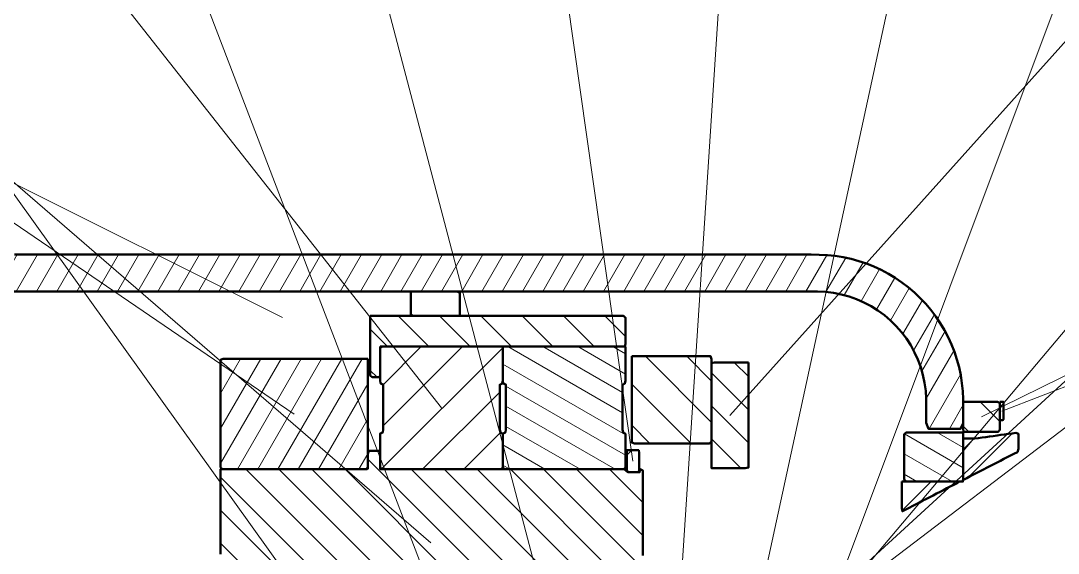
# Model space of a CAD drawing. Header units: millimetres. Extents: x 0 to 420, y 0 to 297.
# Drawn here: x 147.2 to 231.8, y 210.1 to 253.6 of the extents above; entities that cross this region are included whole.
import ezdxf

# ---------------------------------------------------------------- set-up
doc = ezdxf.new("R2010")
doc.units = ezdxf.units.MM
for name, color, linetype, lineweight in [('DIM', 3, 'CONTINUOUS', 18), ('HATCH', 8, 'CONTINUOUS', 13), ('VISIBLE', 7, 'CONTINUOUS', 50)]:
    doc.layers.add(name, color=color, linetype=linetype, lineweight=lineweight)

msp = doc.modelspace()

# ---------------------------------------------------------------- hatches: boundary and pattern name
at = {"layer": 'HATCH'}
h = msp.add_hatch(dxfattribs=at)
h.set_pattern_fill('ANSI31', scale=0.45, angle=15)
h.paths.add_polyline_path([(127.002, 205.903), (126.346, 205.903), (125.691, 205.903), (125.035, 205.903), (124.38, 205.903), (124.002, 206.181), (124.002, 206.836), (124.002, 207.492), (124.002, 208.148), (124.002, 208.803), (124.002, 209.459), (124.002, 210.114), (124.002, 210.77), (124.002, 211.425), (124.002, 212.081), (124.002, 212.736), (124.002, 213.392), (124.002, 214.048), (124.002, 214.703), (124.002, 215.359), (124.002, 216.014), (124.002, 216.67), (124.002, 217.325), (124.002, 217.981), (124.002, 218.637), (124.002, 219.292), (124.002, 219.948), (124.002, 220.603), (124.002, 221.259), (124.002, 221.914), (124.002, 222.57), (124.024, 223.225), (124.081, 223.878), (124.174, 224.527), (124.303, 225.17), (124.466, 225.804), (124.663, 226.429), (124.895, 227.043), (125.159, 227.642), (125.456, 228.227), (125.785, 228.794), (126.144, 229.342), (126.532, 229.87), (126.949, 230.377), (127.392, 230.859), (127.861, 231.317), (128.355, 231.748), (128.871, 232.152), (129.409, 232.527), (129.966, 232.872), (130.542, 233.186), (131.133, 233.468), (131.739, 233.718), (132.358, 233.934), (132.988, 234.115), (133.627, 234.263), (134.273, 234.375), (134.924, 234.451), (135.578, 234.493), (136.233, 234.5), (136.889, 234.5), (137.544, 234.5), (138.2, 234.5), (138.855, 234.5), (139.511, 234.5), (140.167, 234.5), (140.822, 234.5), (141.478, 234.5), (142.133, 234.5), (142.789, 234.5), (143.444, 234.5), (144.1, 234.5), (144.755, 234.5), (145.411, 234.5), (146.067, 234.5), (146.722, 234.5), (147.378, 234.5), (148.033, 234.5), (148.689, 234.5), (149.344, 234.5), (150, 234.5), (150.656, 234.5), (151.311, 234.5), (151.967, 234.5), (152.622, 234.5), (153.278, 234.5), (153.933, 234.5), (154.589, 234.5), (155.244, 234.5), (155.9, 234.5), (156.556, 234.5), (157.211, 234.5), (157.867, 234.5), (158.522, 234.5), (159.178, 234.5), (159.833, 234.5), (160.489, 234.5), (161.144, 234.5), (161.8, 234.5), (162.456, 234.5), (163.111, 234.5), (163.767, 234.5), (164.422, 234.5), (165.078, 234.5), (165.733, 234.5), (166.389, 234.5), (167.044, 234.5), (167.7, 234.5), (168.356, 234.5), (169.011, 234.5), (169.667, 234.5), (170.322, 234.5), (170.978, 234.5), (171.633, 234.5), (172.289, 234.5), (172.944, 234.5), (173.6, 234.5), (174.256, 234.5), (174.911, 234.5), (175.567, 234.5), (176.222, 234.5), (176.878, 234.5), (177.533, 234.5), (178.189, 234.5), (178.844, 234.5), (179.5, 234.5), (180.156, 234.5), (180.811, 234.5), (181.467, 234.5), (182.122, 234.5), (182.778, 234.5), (183.433, 234.5), (184.089, 234.5), (184.744, 234.5), (185.4, 234.5), (186.056, 234.5), (186.711, 234.5), (187.367, 234.5), (188.022, 234.5), (188.678, 234.5), (189.333, 234.5), (189.989, 234.5), (190.644, 234.5), (191.3, 234.5), (191.956, 234.5), (192.611, 234.5), (193.267, 234.5), (193.922, 234.5), (194.578, 234.5), (195.233, 234.5), (195.889, 234.5), (196.544, 234.5), (197.2, 234.5), (197.856, 234.5), (198.511, 234.5), (199.167, 234.5), (199.822, 234.5), (200.478, 234.5), (201.133, 234.5), (201.789, 234.5), (202.444, 234.5), (203.1, 234.5), (203.756, 234.5), (204.411, 234.5), (205.067, 234.5), (205.722, 234.5), (206.378, 234.5), (207.033, 234.5), (207.689, 234.5), (208.345, 234.5), (209, 234.5), (209.656, 234.5), (210.311, 234.5), (210.967, 234.5), (211.622, 234.5), (212.278, 234.497), (212.932, 234.464), (213.584, 234.395), (214.231, 234.291), (214.872, 234.152), (215.504, 233.978), (216.125, 233.769), (216.735, 233.527), (217.33, 233.252), (217.909, 232.945), (218.47, 232.607), (219.013, 232.239), (219.534, 231.842), (220.033, 231.417), (220.508, 230.965), (220.957, 230.488), (221.38, 229.987), (221.775, 229.464), (222.14, 228.92), (222.476, 228.356), (222.78, 227.776), (223.052, 227.179), (223.291, 226.569), (223.496, 225.946), (223.667, 225.314), (223.804, 224.673), (223.905, 224.025), (223.97, 223.373), (224, 222.718), (224.002, 222.062), (224.002, 221.407), (224.002, 220.751), (223.798, 220.3), (223.142, 220.3), (222.486, 220.3), (221.831, 220.3), (221.175, 220.3), (221.002, 220.782), (221.002, 221.438), (221.002, 222.093), (220.998, 222.749), (220.956, 223.403), (220.867, 224.052), (220.731, 224.693), (220.548, 225.323), (220.32, 225.937), (220.048, 226.533), (219.733, 227.108), (219.377, 227.658), (218.982, 228.181), (218.55, 228.674), (218.083, 229.135), (217.584, 229.56), (217.056, 229.947), (216.5, 230.295), (215.921, 230.602), (215.321, 230.866), (214.703, 231.085), (214.072, 231.259), (213.429, 231.386), (212.778, 231.466), (212.124, 231.499), (211.468, 231.5), (210.812, 231.5), (210.157, 231.5), (209.501, 231.5), (208.846, 231.5), (208.19, 231.5), (207.535, 231.5), (206.879, 231.5), (206.224, 231.5), (205.568, 231.5), (204.912, 231.5), (204.257, 231.5), (203.601, 231.5), (202.946, 231.5), (202.29, 231.5), (201.635, 231.5), (200.979, 231.5), (200.324, 231.5), (199.668, 231.5), (199.012, 231.5), (198.357, 231.5), (197.701, 231.5), (197.046, 231.5), (196.39, 231.5), (195.735, 231.5), (195.079, 231.5), (194.424, 231.5), (193.768, 231.5), (193.112, 231.5), (192.457, 231.5), (191.801, 231.5), (191.146, 231.5), (190.49, 231.5), (189.835, 231.5), (189.179, 231.5), (188.524, 231.5), (187.868, 231.5), (187.212, 231.5), (186.557, 231.5), (185.901, 231.5), (185.246, 231.5), (184.59, 231.5), (183.935, 231.5), (183.279, 231.5), (182.623, 231.5), (181.968, 231.5), (181.312, 231.5), (180.657, 231.5), (180.001, 231.5), (179.346, 231.5), (178.69, 231.5), (178.035, 231.5), (177.379, 231.5), (176.723, 231.5), (176.068, 231.5), (175.412, 231.5), (174.757, 231.5), (174.101, 231.5), (173.446, 231.5), (172.79, 231.5), (172.135, 231.5), (171.479, 231.5), (170.823, 231.5), (170.168, 231.5), (169.512, 231.5), (168.857, 231.5), (168.201, 231.5), (167.546, 231.5), (166.89, 231.5), (166.235, 231.5), (165.579, 231.5), (164.923, 231.5), (164.268, 231.5), (163.612, 231.5), (162.957, 231.5), (162.301, 231.5), (161.646, 231.5), (160.99, 231.5), (160.335, 231.5), (159.679, 231.5), (159.023, 231.5), (158.368, 231.5), (157.712, 231.5), (157.057, 231.5), (156.401, 231.5), (155.746, 231.5), (155.09, 231.5), (154.435, 231.5), (153.779, 231.5), (153.123, 231.5), (152.468, 231.5), (151.812, 231.5), (151.157, 231.5), (150.501, 231.5), (149.846, 231.5), (149.19, 231.5), (148.535, 231.5), (147.879, 231.5), (147.223, 231.5), (146.568, 231.5), (145.912, 231.5), (145.257, 231.5), (144.601, 231.5), (143.946, 231.5), (143.29, 231.5), (142.635, 231.5), (141.979, 231.5), (141.323, 231.5), (140.668, 231.5), (140.012, 231.5), (139.357, 231.5), (138.701, 231.5), (138.046, 231.5), (137.39, 231.5), (136.735, 231.5), (136.079, 231.5), (135.424, 231.481), (134.772, 231.416), (134.126, 231.302), (133.491, 231.143), (132.868, 230.937), (132.263, 230.686), (131.677, 230.393), (131.114, 230.057), (130.577, 229.681), (130.069, 229.267), (129.592, 228.818), (129.149, 228.334), (128.743, 227.82), (128.375, 227.278), (128.047, 226.71), (127.762, 226.12), (127.52, 225.511), (127.324, 224.885), (127.173, 224.248), (127.069, 223.6), (127.013, 222.947), (127.002, 222.292), (127.002, 221.637), (127.002, 220.981), (127.002, 220.325), (127.002, 219.67), (127.002, 219.014), (127.002, 218.359), (127.002, 217.703), (127.002, 217.048), (127.002, 216.392), (127.002, 215.736), (127.002, 215.081), (127.002, 214.425), (127.002, 213.77), (127.002, 213.114), (127.002, 212.459), (127.002, 211.803), (127.002, 211.148), (127.002, 210.492), (127.002, 209.836), (127.002, 209.181), (127.002, 208.525), (127.002, 207.87), (127.002, 207.214), (127.002, 206.559), (127.002, 205.903)])
h = msp.add_hatch(dxfattribs=at)
h.set_pattern_fill('ANSI31', scale=0.75, angle=90)
h.paths.add_polyline_path([(175.702, 229.5), (176.005, 229.5), (176.309, 229.5), (176.612, 229.5), (176.916, 229.5), (177.219, 229.5), (177.523, 229.5), (177.827, 229.5), (178.13, 229.5), (178.434, 229.5), (178.737, 229.5), (179.041, 229.5), (179.344, 229.5), (179.648, 229.5), (179.951, 229.5), (180.255, 229.5), (180.558, 229.5), (180.862, 229.5), (181.165, 229.5), (181.469, 229.5), (181.772, 229.5), (182.076, 229.5), (182.379, 229.5), (182.683, 229.5), (182.987, 229.5), (183.29, 229.5), (183.594, 229.5), (183.897, 229.5), (184.201, 229.5), (184.504, 229.5), (184.808, 229.5), (185.111, 229.5), (185.415, 229.5), (185.718, 229.5), (186.022, 229.5), (186.325, 229.5), (186.629, 229.5), (186.932, 229.5), (187.236, 229.5), (187.539, 229.5), (187.843, 229.5), (188.147, 229.5), (188.45, 229.5), (188.754, 229.5), (189.057, 229.5), (189.361, 229.5), (189.664, 229.5), (189.968, 229.5), (190.271, 229.5), (190.575, 229.5), (190.878, 229.5), (191.182, 229.5), (191.485, 229.5), (191.789, 229.5), (192.092, 229.5), (192.396, 229.5), (192.699, 229.5), (193.003, 229.5), (193.307, 229.5), (193.61, 229.5), (193.914, 229.5), (194.217, 229.5), (194.521, 229.5), (194.824, 229.5), (195.128, 229.5), (195.431, 229.5), (195.735, 229.5), (196.038, 229.5), (196.342, 229.5), (196.502, 229.356), (196.502, 229.053), (196.502, 228.749), (196.502, 228.446), (196.502, 228.142), (196.502, 227.839), (196.502, 227.535), (196.502, 227.232), (196.43, 227), (196.127, 227), (195.823, 227), (195.519, 227), (195.216, 227), (194.912, 227), (194.609, 227), (194.305, 227), (194.002, 227), (193.698, 227), (193.395, 227), (193.091, 227), (192.788, 227), (192.484, 227), (192.181, 227), (191.877, 227), (191.574, 227), (191.27, 227), (190.967, 227), (190.663, 227), (190.359, 227), (190.056, 227), (189.752, 227), (189.449, 227), (189.145, 227), (188.842, 227), (188.538, 227), (188.235, 227), (187.931, 227), (187.628, 227), (187.324, 227), (187.021, 227), (186.717, 227), (186.414, 227), (186.11, 227), (185.807, 227), (185.503, 227), (185.199, 227), (184.896, 227), (184.592, 227), (184.289, 227), (183.985, 227), (183.682, 227), (183.378, 227), (183.075, 227), (182.771, 227), (182.468, 227), (182.164, 227), (181.861, 227), (181.557, 227), (181.254, 227), (180.95, 227), (180.647, 227), (180.343, 227), (180.039, 227), (179.736, 227), (179.432, 227), (179.129, 227), (178.825, 227), (178.522, 227), (178.218, 227), (177.915, 227), (177.611, 227), (177.308, 227), (177.004, 227), (176.701, 227), (176.502, 226.895), (176.502, 226.592), (176.502, 226.288), (176.502, 225.985), (176.502, 225.681), (176.502, 225.378), (176.502, 225.074), (176.502, 224.771), (176.469, 224.5), (176.165, 224.5), (175.862, 224.5), (175.702, 224.644), (175.702, 224.947), (175.702, 225.251), (175.702, 225.554), (175.702, 225.858), (175.702, 226.161), (175.702, 226.465), (175.702, 226.768), (175.702, 227.072), (175.702, 227.375), (175.702, 227.679), (175.702, 227.982), (175.702, 228.286), (175.702, 228.589), (175.702, 228.893), (175.702, 229.196), (175.702, 229.5)])
h = msp.add_hatch(dxfattribs=at)
h.set_pattern_fill('ANSI31', scale=0.75)
h.paths.add_polyline_path([(176.502, 227), (176.806, 227), (177.109, 227), (177.413, 227), (177.717, 227), (178.02, 227), (178.324, 227), (178.628, 227), (178.931, 227), (179.235, 227), (179.539, 227), (179.843, 227), (180.146, 227), (180.45, 227), (180.754, 227), (181.057, 227), (181.361, 227), (181.665, 227), (181.968, 227), (182.272, 227), (182.576, 227), (182.88, 227), (183.183, 227), (183.487, 227), (183.791, 227), (184.094, 227), (184.398, 227), (184.702, 227), (185.006, 227), (185.309, 227), (185.613, 227), (185.917, 227), (186.22, 227), (186.502, 226.978), (186.502, 226.674), (186.502, 226.37), (186.502, 226.067), (186.502, 225.763), (186.502, 225.459), (186.502, 225.156), (186.502, 224.852), (186.502, 224.548), (186.502, 224.244), (186.443, 224), (186.252, 223.887), (186.252, 223.583), (186.252, 223.28), (186.252, 222.976), (186.252, 222.672), (186.252, 222.369), (186.252, 222.065), (186.252, 221.761), (186.252, 221.457), (186.252, 221.154), (186.252, 220.85), (186.252, 220.546), (186.252, 220.243), (186.313, 220), (186.502, 219.885), (186.502, 219.581), (186.502, 219.278), (186.502, 218.974), (186.502, 218.67), (186.502, 218.367), (186.502, 218.063), (186.502, 217.759), (186.502, 217.456), (186.502, 217.152), (186.35, 217), (186.046, 217), (185.743, 217), (185.439, 217), (185.135, 217), (184.831, 217), (184.528, 217), (184.224, 217), (183.92, 217), (183.617, 217), (183.313, 217), (183.009, 217), (182.706, 217), (182.402, 217), (182.098, 217), (181.794, 217), (181.491, 217), (181.187, 217), (180.883, 217), (180.58, 217), (180.276, 217), (179.972, 217), (179.668, 217), (179.365, 217), (179.061, 217), (178.757, 217), (178.454, 217), (178.15, 217), (177.846, 217), (177.543, 217), (177.239, 217), (176.935, 217), (176.631, 217), (176.502, 217.174), (176.502, 217.478), (176.502, 217.781), (176.502, 218.085), (176.502, 218.389), (176.502, 218.693), (176.502, 218.996), (176.502, 219.3), (176.502, 219.604), (176.502, 219.907), (176.713, 220), (176.752, 220.265), (176.752, 220.569), (176.752, 220.872), (176.752, 221.176), (176.752, 221.48), (176.752, 221.783), (176.752, 222.087), (176.752, 222.391), (176.752, 222.694), (176.752, 222.998), (176.752, 223.302), (176.752, 223.606), (176.752, 223.909), (176.539, 224), (176.502, 224.267), (176.502, 224.57), (176.502, 224.874), (176.502, 225.178), (176.502, 225.481), (176.502, 225.785), (176.502, 226.089), (176.502, 226.393), (176.502, 226.696), (176.502, 227)])
h = msp.add_hatch(dxfattribs=at)
h.set_pattern_fill('ANSI31', scale=0.45, angle=105)
h.paths.add_polyline_path([(186.502, 227), (186.806, 227), (187.109, 227), (187.413, 227), (187.717, 227), (188.02, 227), (188.324, 227), (188.628, 227), (188.931, 227), (189.235, 227), (189.539, 227), (189.843, 227), (190.146, 227), (190.45, 227), (190.754, 227), (191.057, 227), (191.361, 227), (191.665, 227), (191.968, 227), (192.272, 227), (192.576, 227), (192.88, 227), (193.183, 227), (193.487, 227), (193.791, 227), (194.094, 227), (194.398, 227), (194.702, 227), (195.006, 227), (195.309, 227), (195.613, 227), (195.917, 227), (196.22, 227), (196.502, 226.978), (196.502, 226.674), (196.502, 226.37), (196.502, 226.067), (196.502, 225.763), (196.502, 225.459), (196.502, 225.156), (196.502, 224.852), (196.502, 224.548), (196.502, 224.244), (196.443, 224), (196.252, 223.887), (196.252, 223.583), (196.252, 223.28), (196.252, 222.976), (196.252, 222.672), (196.252, 222.369), (196.252, 222.065), (196.252, 221.761), (196.252, 221.457), (196.252, 221.154), (196.252, 220.85), (196.252, 220.546), (196.252, 220.243), (196.313, 220), (196.502, 219.885), (196.502, 219.581), (196.502, 219.278), (196.502, 218.974), (196.502, 218.67), (196.502, 218.367), (196.502, 218.063), (196.502, 217.759), (196.502, 217.456), (196.502, 217.152), (196.35, 217), (196.046, 217), (195.743, 217), (195.439, 217), (195.135, 217), (194.831, 217), (194.528, 217), (194.224, 217), (193.92, 217), (193.617, 217), (193.313, 217), (193.009, 217), (192.706, 217), (192.402, 217), (192.098, 217), (191.794, 217), (191.491, 217), (191.187, 217), (190.883, 217), (190.58, 217), (190.276, 217), (189.972, 217), (189.668, 217), (189.365, 217), (189.061, 217), (188.757, 217), (188.454, 217), (188.15, 217), (187.846, 217), (187.543, 217), (187.239, 217), (186.935, 217), (186.631, 217), (186.502, 217.174), (186.502, 217.478), (186.502, 217.781), (186.502, 218.085), (186.502, 218.389), (186.502, 218.693), (186.502, 218.996), (186.502, 219.3), (186.502, 219.604), (186.502, 219.907), (186.713, 220), (186.752, 220.265), (186.752, 220.569), (186.752, 220.872), (186.752, 221.176), (186.752, 221.48), (186.752, 221.783), (186.752, 222.087), (186.752, 222.391), (186.752, 222.694), (186.752, 222.998), (186.752, 223.302), (186.752, 223.606), (186.752, 223.909), (186.539, 224), (186.502, 224.267), (186.502, 224.57), (186.502, 224.874), (186.502, 225.178), (186.502, 225.481), (186.502, 225.785), (186.502, 226.089), (186.502, 226.393), (186.502, 226.696), (186.502, 227)])
h = msp.add_hatch(dxfattribs=at)
h.set_pattern_fill('ANSI31', scale=0.45, angle=15)
h.paths.add_polyline_path([(175.502, 226), (175.502, 225.698), (175.502, 225.396), (175.502, 225.094), (175.502, 224.791), (175.502, 224.489), (175.502, 224.187), (175.502, 223.885), (175.502, 223.583), (175.502, 223.281), (175.502, 222.978), (175.502, 222.676), (175.502, 222.374), (175.502, 222.072), (175.502, 221.77), (175.502, 221.468), (175.502, 221.165), (175.502, 220.863), (175.502, 220.561), (175.502, 220.259), (175.502, 219.957), (175.502, 219.655), (175.502, 219.353), (175.502, 219.05), (175.502, 218.748), (175.502, 218.446), (175.502, 218.144), (175.502, 217.842), (175.502, 217.54), (175.502, 217.237), (175.437, 217), (175.135, 217), (174.833, 217), (174.531, 217), (174.228, 217), (173.926, 217), (173.624, 217), (173.322, 217), (173.02, 217), (172.718, 217), (172.415, 217), (172.113, 217), (171.811, 217), (171.509, 217), (171.207, 217), (170.905, 217), (170.603, 217), (170.3, 217), (169.998, 217), (169.696, 217), (169.394, 217), (169.092, 217), (168.79, 217), (168.487, 217), (168.185, 217), (167.883, 217), (167.581, 217), (167.279, 217), (166.977, 217), (166.674, 217), (166.372, 217), (166.07, 217), (165.768, 217), (165.466, 217), (165.164, 217), (164.862, 217), (164.559, 217), (164.257, 217), (163.955, 217), (163.653, 217), (163.502, 217.151), (163.502, 217.453), (163.502, 217.755), (163.502, 218.058), (163.502, 218.36), (163.502, 218.662), (163.502, 218.964), (163.502, 219.266), (163.502, 219.568), (163.502, 219.871), (163.502, 220.173), (163.502, 220.475), (163.502, 220.777), (163.502, 221.079), (163.502, 221.381), (163.502, 221.683), (163.502, 221.986), (163.502, 222.288), (163.502, 222.59), (163.502, 222.892), (163.502, 223.194), (163.502, 223.496), (163.502, 223.799), (163.502, 224.101), (163.502, 224.403), (163.502, 224.705), (163.502, 225.007), (163.502, 225.309), (163.502, 225.612), (163.502, 225.914), (163.718, 226), (164.02, 226), (164.322, 226), (164.624, 226), (164.926, 226), (165.228, 226), (165.531, 226), (165.833, 226), (166.135, 226), (166.437, 226), (166.739, 226), (167.041, 226), (167.344, 226), (167.646, 226), (167.948, 226), (168.25, 226), (168.552, 226), (168.854, 226), (169.157, 226), (169.459, 226), (169.761, 226), (170.063, 226), (170.365, 226), (170.667, 226), (170.969, 226), (171.272, 226), (171.574, 226), (171.876, 226), (172.178, 226), (172.48, 226), (172.782, 226), (173.085, 226), (173.387, 226), (173.689, 226), (173.991, 226), (174.293, 226), (174.595, 226), (174.898, 226), (175.2, 226), (175.502, 226)])
h = msp.add_hatch(dxfattribs=at)
h.set_pattern_fill('ANSI31', scale=0.75, angle=90)
h.paths.add_polyline_path([(197.002, 226.211), (197.307, 226.211), (197.613, 226.211), (197.919, 226.211), (198.224, 226.211), (198.53, 226.211), (198.835, 226.211), (199.141, 226.211), (199.446, 226.211), (199.752, 226.211), (200.058, 226.211), (200.363, 226.211), (200.669, 226.211), (200.974, 226.211), (201.28, 226.211), (201.586, 226.211), (201.891, 226.211), (202.197, 226.211), (202.502, 226.211), (202.808, 226.211), (203.113, 226.211), (203.419, 226.211), (203.502, 225.988), (203.502, 225.682), (203.502, 225.377), (203.502, 225.071), (203.502, 224.766), (203.502, 224.46), (203.502, 224.155), (203.502, 223.849), (203.502, 223.543), (203.502, 223.238), (203.502, 222.932), (203.502, 222.627), (203.502, 222.321), (203.502, 222.015), (203.502, 221.71), (203.502, 221.404), (203.502, 221.099), (203.502, 220.793), (203.502, 220.488), (203.502, 220.182), (203.502, 219.876), (203.502, 219.571), (203.502, 219.265), (203.349, 219.112), (203.043, 219.112), (202.738, 219.112), (202.432, 219.112), (202.127, 219.112), (201.821, 219.112), (201.516, 219.112), (201.21, 219.112), (200.904, 219.112), (200.599, 219.112), (200.293, 219.112), (199.988, 219.112), (199.682, 219.112), (199.376, 219.112), (199.071, 219.112), (198.765, 219.112), (198.46, 219.112), (198.154, 219.112), (197.849, 219.112), (197.543, 219.112), (197.237, 219.112), (197.002, 219.182), (197.002, 219.488), (197.002, 219.794), (197.002, 220.099), (197.002, 220.405), (197.002, 220.71), (197.002, 221.016), (197.002, 221.321), (197.002, 221.627), (197.002, 221.933), (197.002, 222.238), (197.002, 222.544), (197.002, 222.849), (197.002, 223.155), (197.002, 223.461), (197.002, 223.766), (197.002, 224.072), (197.002, 224.377), (197.002, 224.683), (197.002, 224.988), (197.002, 225.294), (197.002, 225.6), (197.002, 225.905), (197.002, 226.211)])
h = msp.add_hatch(dxfattribs=at)
h.set_pattern_fill('ANSI31', scale=0.6, angle=90)
h.paths.add_polyline_path([(206.502, 225.704), (206.502, 225.398), (206.502, 225.092), (206.502, 224.786), (206.502, 224.481), (206.502, 224.175), (206.502, 223.869), (206.502, 223.563), (206.502, 223.258), (206.502, 222.952), (206.502, 222.646), (206.502, 222.34), (206.502, 222.034), (206.502, 221.729), (206.502, 221.423), (206.502, 221.117), (206.502, 220.811), (206.502, 220.506), (206.502, 220.2), (206.502, 219.894), (206.502, 219.588), (206.502, 219.282), (206.502, 218.977), (206.502, 218.671), (206.502, 218.365), (206.502, 218.059), (206.502, 217.754), (206.502, 217.448), (206.502, 217.142), (206.254, 217.084), (205.948, 217.084), (205.642, 217.084), (205.336, 217.084), (205.031, 217.084), (204.725, 217.084), (204.419, 217.084), (204.113, 217.084), (203.808, 217.084), (203.502, 217.084), (203.502, 217.39), (203.502, 217.696), (203.502, 218.002), (203.502, 218.307), (203.502, 218.613), (203.502, 218.919), (203.502, 219.225), (203.502, 219.531), (203.502, 219.836), (203.502, 220.142), (203.502, 220.448), (203.502, 220.754), (203.502, 221.059), (203.502, 221.365), (203.502, 221.671), (203.502, 221.977), (203.502, 222.282), (203.502, 222.588), (203.502, 222.894), (203.502, 223.2), (203.502, 223.506), (203.502, 223.811), (203.502, 224.117), (203.502, 224.423), (203.502, 224.729), (203.502, 225.034), (203.502, 225.34), (203.502, 225.646), (203.75, 225.704), (204.056, 225.704), (204.361, 225.704), (204.667, 225.704), (204.973, 225.704), (205.279, 225.704), (205.585, 225.704), (205.89, 225.704), (206.196, 225.704), (206.502, 225.704)])
h = msp.add_hatch(dxfattribs=at)
h.set_pattern_fill('ANSI31', scale=0.75, angle=90)
h.paths.add_polyline_path([(224.002, 222.5), (224.313, 222.5), (224.625, 222.5), (224.936, 222.5), (225.248, 222.5), (225.559, 222.5), (225.87, 222.5), (226.182, 222.5), (226.493, 222.5), (226.805, 222.5), (227.002, 222.386), (227.002, 222.074), (227.002, 221.763), (227.002, 221.451), (227.002, 221.14), (227.002, 220.829), (227.002, 220.517), (227.002, 220.206), (226.846, 220.05), (226.535, 220.05), (226.223, 220.05), (225.912, 220.05), (225.6, 220.05), (225.289, 220.05), (224.978, 220.05), (224.666, 220.05), (224.355, 220.05), (224.043, 220.05), (224.002, 220.32), (224.002, 220.631), (224.002, 220.943), (224.002, 221.254), (224.002, 221.566), (224.002, 221.877), (224.002, 222.189), (224.002, 222.5)])
h = msp.add_hatch(dxfattribs=at)
h.set_pattern_fill('ANSI31', scale=0.45, angle=105)
h.paths.add_polyline_path([(224.002, 220), (224.002, 219.691), (224.002, 219.382), (224.002, 219.074), (224.002, 218.765), (224.002, 218.456), (224.002, 218.147), (224.002, 217.839), (224.002, 217.53), (224.002, 217.221), (224.002, 216.912), (224.002, 216.604), (224.002, 216.295), (223.988, 216), (223.679, 216), (223.37, 216), (223.061, 216), (222.753, 216), (222.444, 216), (222.135, 216), (221.826, 216), (221.518, 216), (221.209, 216), (220.9, 216), (220.591, 216), (220.283, 216), (219.974, 216), (219.665, 216), (219.356, 216), (219.202, 216.154), (219.202, 216.463), (219.202, 216.772), (219.202, 217.081), (219.202, 217.389), (219.202, 217.698), (219.202, 218.007), (219.202, 218.316), (219.202, 218.625), (219.202, 218.933), (219.202, 219.242), (219.202, 219.551), (219.202, 219.86), (219.37, 220), (219.679, 220), (219.988, 220), (220.297, 220), (220.605, 220), (220.914, 220), (221.223, 220), (221.532, 220), (221.84, 220), (222.149, 220), (222.458, 220), (222.767, 220), (223.076, 220), (223.384, 220), (223.693, 220), (224.002, 220)])
h = msp.add_hatch(dxfattribs=at)
h.set_pattern_fill('ANSI31', scale=0.6)
h.paths.add_polyline_path([(224.002, 219.5), (224.311, 219.5), (224.62, 219.5), (224.929, 219.5), (225.235, 219.533), (225.541, 219.577), (225.847, 219.621), (226.153, 219.664), (226.459, 219.708), (226.765, 219.752), (227.07, 219.796), (227.376, 219.839), (227.682, 219.883), (227.988, 219.927), (228.294, 219.97), (228.502, 219.901), (228.502, 219.592), (228.502, 219.283), (228.502, 218.974), (228.502, 218.665), (228.42, 218.406), (228.145, 218.265), (227.871, 218.123), (227.596, 217.982), (227.322, 217.84), (227.047, 217.699), (226.772, 217.557), (226.498, 217.415), (226.223, 217.274), (225.948, 217.132), (225.674, 216.991), (225.399, 216.849), (225.125, 216.708), (224.85, 216.566), (224.575, 216.425), (224.301, 216.283), (224.026, 216.141), (224.002, 216.41), (224.002, 216.719), (224.002, 217.028), (224.002, 217.337), (224.002, 217.646), (224.002, 217.955), (224.002, 218.264), (224.002, 218.573), (224.002, 218.882), (224.002, 219.191), (224.002, 219.5)])
h = msp.add_hatch(dxfattribs=at)
h.set_pattern_fill('ANSI31', scale=0.6, angle=90)
h.paths.add_polyline_path([(163.502, 217), (163.803, 217), (164.105, 217), (164.406, 217), (164.708, 217), (165.009, 217), (165.311, 217), (165.612, 217), (165.914, 217), (166.215, 217), (166.517, 217), (166.818, 217), (167.12, 217), (167.421, 217), (167.723, 217), (168.024, 217), (168.326, 217), (168.628, 217), (168.929, 217), (169.231, 217), (169.532, 217), (169.834, 217), (170.135, 217), (170.437, 217), (170.738, 217), (171.04, 217), (171.341, 217), (171.643, 217), (171.944, 217), (172.246, 217), (172.547, 217), (172.849, 217), (173.15, 217), (173.452, 217), (173.753, 217), (174.055, 217), (174.356, 217), (174.658, 217), (174.959, 217), (175.261, 217), (175.502, 217.06), (175.502, 217.362), (175.502, 217.663), (175.502, 217.965), (175.502, 218.266), (175.57, 218.5), (175.871, 218.5), (176.173, 218.5), (176.474, 218.5), (176.502, 218.226), (176.502, 217.924), (176.502, 217.623), (176.502, 217.321), (176.502, 217.02), (176.783, 217), (177.085, 217), (177.386, 217), (177.688, 217), (177.989, 217), (178.291, 217), (178.592, 217), (178.894, 217), (179.195, 217), (179.497, 217), (179.799, 217), (180.1, 217), (180.402, 217), (180.703, 217), (181.005, 217), (181.306, 217), (181.608, 217), (181.909, 217), (182.211, 217), (182.512, 217), (182.814, 217), (183.115, 217), (183.417, 217), (183.718, 217), (184.02, 217), (184.321, 217), (184.623, 217), (184.924, 217), (185.226, 217), (185.527, 217), (185.829, 217), (186.13, 217), (186.432, 217), (186.733, 217), (187.035, 217), (187.336, 217), (187.638, 217), (187.939, 217), (188.241, 217), (188.542, 217), (188.844, 217), (189.145, 217), (189.447, 217), (189.748, 217), (190.05, 217), (190.351, 217), (190.653, 217), (190.954, 217), (191.256, 217), (191.557, 217), (191.859, 217), (192.16, 217), (192.462, 217), (192.763, 217), (193.065, 217), (193.366, 217), (193.668, 217), (193.969, 217), (194.271, 217), (194.573, 217), (194.874, 217), (195.176, 217), (195.477, 217), (195.779, 217), (196.08, 217), (196.382, 217), (196.552, 216.869), (196.735, 216.75), (197.036, 216.75), (197.338, 216.75), (197.639, 216.75), (197.691, 217), (197.902, 216.91), (197.902, 216.608), (197.902, 216.307), (197.902, 216.005), (197.902, 215.704), (197.902, 215.402), (197.902, 215.101), (197.902, 214.799), (197.902, 214.498), (197.902, 214.196), (197.902, 213.895), (197.902, 213.593), (197.902, 213.292), (197.902, 212.99), (197.902, 212.689), (197.902, 212.387), (197.902, 212.085), (197.902, 211.784), (197.902, 211.482), (197.902, 211.181), (197.902, 210.879), (197.902, 210.578), (197.902, 210.276), (197.902, 209.975), (197.902, 209.673), (197.902, 209.372), (197.902, 209.07), (197.902, 208.769), (197.902, 208.467), (197.902, 208.166), (197.902, 207.864), (197.902, 207.563), (197.902, 207.261), (197.902, 206.96), (197.902, 206.658), (197.902, 206.357), (197.902, 206.055), (197.902, 205.754), (197.902, 205.452), (197.902, 205.151), (197.751, 205), (197.652, 205.202), (197.398, 205.25), (197.097, 205.25), (196.795, 205.25), (196.552, 205.192), (196.442, 205), (196.14, 205), (195.839, 205), (195.537, 205), (195.236, 205), (194.934, 205), (194.633, 205), (194.331, 205), (194.03, 205), (193.728, 205), (193.427, 205), (193.125, 205), (192.824, 205), (192.522, 205), (192.221, 205), (191.919, 205), (191.618, 205), (191.316, 205), (191.015, 205), (190.713, 205), (190.412, 205), (190.11, 205), (189.809, 205), (189.507, 205), (189.206, 205), (188.904, 205), (188.603, 205), (188.301, 205), (188, 205), (187.698, 205), (187.397, 205), (187.095, 205), (186.794, 205), (186.492, 205), (186.191, 205), (185.889, 205), (185.588, 205), (185.286, 205), (184.985, 205), (184.683, 205), (184.382, 205), (184.08, 205), (183.779, 205), (183.477, 205), (183.176, 205), (182.874, 205), (182.573, 205), (182.271, 205), (181.969, 205), (181.668, 205), (181.366, 205), (181.065, 205), (180.763, 205), (180.462, 205), (180.16, 205), (179.859, 205), (179.557, 205), (179.256, 205), (178.954, 205), (178.653, 205), (178.351, 205), (178.05, 205), (177.748, 205), (177.447, 205), (177.145, 205), (176.844, 205), (176.542, 205), (176.502, 204.739), (176.502, 204.437), (176.502, 204.136), (176.502, 203.834), (176.502, 203.533), (176.233, 203.5), (175.932, 203.5), (175.63, 203.5), (175.502, 203.673), (175.502, 203.975), (175.502, 204.276), (175.502, 204.578), (175.502, 204.879), (175.321, 205), (175.02, 205), (174.718, 205), (174.417, 205), (174.115, 205), (173.814, 205), (173.512, 205), (173.211, 205), (172.909, 205), (172.608, 205), (172.306, 205), (172.005, 205), (171.703, 205), (171.402, 205), (171.1, 205), (170.799, 205), (170.497, 205), (170.195, 205), (169.894, 205), (169.592, 205), (169.291, 205), (168.989, 205), (168.688, 205), (168.386, 205), (168.085, 205), (167.783, 205), (167.482, 205), (167.18, 205), (166.879, 205), (166.577, 205), (166.276, 205), (165.974, 205), (165.673, 205), (165.371, 205), (165.07, 205), (164.768, 205), (164.467, 205), (164.165, 205), (163.864, 205), (163.562, 205), (163.502, 205.241), (163.502, 205.543), (163.502, 205.844), (163.502, 206.146), (163.502, 206.447), (163.502, 206.749), (163.502, 207.05), (163.502, 207.352), (163.502, 207.653), (163.502, 207.955), (163.502, 208.256), (163.502, 208.558), (163.502, 208.859), (163.502, 209.161), (163.502, 209.462), (163.502, 209.764), (163.502, 210.065), (163.502, 210.367), (163.502, 210.668), (163.502, 210.97), (163.502, 211.271), (163.502, 211.573), (163.502, 211.874), (163.502, 212.176), (163.502, 212.477), (163.502, 212.779), (163.502, 213.08), (163.502, 213.382), (163.502, 213.683), (163.502, 213.985), (163.502, 214.286), (163.502, 214.588), (163.502, 214.889), (163.502, 215.191), (163.502, 215.492), (163.502, 215.794), (163.502, 216.095), (163.502, 216.397), (163.502, 216.698), (163.502, 217)])
h = msp.add_hatch(dxfattribs=at)
h.set_pattern_fill('ANSI31', scale=0.6)
h.paths.add_polyline_path([(196.602, 218.55), (196.845, 218.55), (197.089, 218.55), (197.332, 218.55), (197.576, 218.55), (197.602, 218.333), (197.602, 218.089), (197.602, 217.846), (197.602, 217.602), (197.602, 217.359), (197.602, 217.115), (197.602, 216.872), (197.48, 216.75), (197.237, 216.75), (196.993, 216.75), (196.75, 216.75), (196.602, 216.846), (196.602, 217.089), (196.602, 217.333), (196.602, 217.576), (196.602, 217.82), (196.602, 218.063), (196.602, 218.307), (196.602, 218.55)])
h = msp.add_hatch(dxfattribs=at)
h.set_pattern_fill('ANSI31', scale=0.6)
h.paths.add_polyline_path([(219.002, 216), (219.315, 216), (219.629, 216), (219.943, 216), (220.256, 216), (220.57, 216), (220.883, 216), (221.197, 216), (221.51, 216), (221.824, 216), (222.137, 216), (222.451, 216), (222.765, 216), (223.078, 216), (223.392, 216), (223.705, 216), (223.515, 215.878), (223.236, 215.734), (222.957, 215.59), (222.678, 215.447), (222.4, 215.303), (222.121, 215.159), (221.842, 215.016), (221.564, 214.872), (221.285, 214.728), (221.006, 214.585), (220.727, 214.441), (220.449, 214.297), (220.17, 214.154), (219.891, 214.01), (219.613, 213.866), (219.334, 213.723), (219.055, 213.579), (219.002, 213.805), (219.002, 214.119), (219.002, 214.432), (219.002, 214.746), (219.002, 215.059), (219.002, 215.373), (219.002, 215.686), (219.002, 216)])

# ---------------------------------------------------------------- linework, layer by layer
at = {"layer": 'DIM'}
for p, q in [((168.538, 229.385), (61.143, 283)), ((169.502, 221.5), (79.238, 283)), ((180.646, 211), (97.333, 283)), ((181.002, 191.5), (115.429, 283)), ((181.502, 222), (133.524, 283)), ((185.731, 193.843), (151.619, 283)), ((191.502, 200), (169.714, 283)), ((197.102, 217.65), (187.81, 283)), ((199.002, 176.736), (205.905, 283)), ((199.002, 167.557), (224, 283)), ((200.177, 171.208), (242.095, 283)), ((205.002, 221.394), (260.19, 283)), ((208.002, 199.462), (278.286, 283)), ((208.002, 201.874), (296.381, 283)), ((208.002, 201.874), (314.476, 283)), ((225.502, 221.275), (350.667, 283)), ((227.152, 221.75), (386.857, 283))]:
    msp.add_line(p, q, dxfattribs=at)
at = {"layer": 'VISIBLE'}
for points in [[(146.722, 234.5), (147.378, 234.5), (148.033, 234.5), (148.689, 234.5), (149.344, 234.5), (150, 234.5), (150.656, 234.5), (151.311, 234.5), (151.967, 234.5), (152.622, 234.5), (153.278, 234.5), (153.933, 234.5), (154.589, 234.5), (155.244, 234.5), (155.9, 234.5), (156.556, 234.5), (157.211, 234.5), (157.867, 234.5), (158.522, 234.5), (159.178, 234.5), (159.833, 234.5), (160.489, 234.5), (161.144, 234.5), (161.8, 234.5), (162.456, 234.5), (163.111, 234.5), (163.767, 234.5), (164.422, 234.5), (165.078, 234.5), (165.733, 234.5), (166.389, 234.5), (167.044, 234.5), (167.7, 234.5), (168.356, 234.5), (169.011, 234.5), (169.667, 234.5), (170.322, 234.5), (170.978, 234.5), (171.633, 234.5), (172.289, 234.5), (172.944, 234.5), (173.6, 234.5), (174.256, 234.5), (174.911, 234.5), (175.567, 234.5), (176.222, 234.5), (176.878, 234.5), (177.533, 234.5), (178.189, 234.5), (178.844, 234.5), (179.5, 234.5), (180.156, 234.5), (180.811, 234.5), (181.467, 234.5), (182.122, 234.5), (182.778, 234.5), (183.433, 234.5), (184.089, 234.5), (184.744, 234.5), (185.4, 234.5), (186.056, 234.5), (186.711, 234.5), (187.367, 234.5), (188.022, 234.5), (188.678, 234.5), (189.333, 234.5), (189.989, 234.5), (190.644, 234.5), (191.3, 234.5), (191.956, 234.5), (192.611, 234.5), (193.267, 234.5), (193.922, 234.5), (194.578, 234.5), (195.233, 234.5), (195.889, 234.5), (196.544, 234.5), (197.2, 234.5), (197.856, 234.5), (198.511, 234.5), (199.167, 234.5), (199.822, 234.5), (200.478, 234.5), (201.133, 234.5), (201.789, 234.5), (202.444, 234.5), (203.1, 234.5), (203.756, 234.5), (204.411, 234.5), (205.067, 234.5), (205.722, 234.5), (206.378, 234.5), (207.033, 234.5), (207.689, 234.5), (208.345, 234.5), (209, 234.5), (209.656, 234.5), (210.311, 234.5), (210.967, 234.5), (211.622, 234.5), (212.278, 234.497), (212.932, 234.464), (213.584, 234.395), (214.231, 234.291), (214.872, 234.152), (215.504, 233.978), (216.125, 233.769), (216.735, 233.527), (217.33, 233.252), (217.909, 232.945), (218.47, 232.607), (219.013, 232.239), (219.534, 231.842), (220.033, 231.417), (220.508, 230.965), (220.957, 230.488), (221.38, 229.987), (221.775, 229.464), (222.14, 228.92), (222.476, 228.356), (222.78, 227.776), (223.052, 227.179), (223.291, 226.569), (223.496, 225.946), (223.667, 225.314), (223.804, 224.673), (223.905, 224.025), (223.97, 223.373), (224, 222.718), (224.002, 222.062), (224.002, 221.407), (224.002, 220.751), (223.798, 220.3), (223.142, 220.3), (222.486, 220.3), (221.831, 220.3), (221.175, 220.3), (221.002, 220.782), (221.002, 221.438), (221.002, 222.093), (220.998, 222.749), (220.956, 223.403), (220.867, 224.052), (220.731, 224.693), (220.548, 225.323), (220.32, 225.937), (220.048, 226.533), (219.733, 227.108), (219.377, 227.658), (218.982, 228.181), (218.55, 228.674), (218.083, 229.135), (217.584, 229.56), (217.056, 229.947), (216.5, 230.295), (215.921, 230.602), (215.321, 230.866), (214.703, 231.085), (214.072, 231.259), (213.429, 231.386), (212.778, 231.466), (212.124, 231.499), (211.468, 231.5), (210.812, 231.5), (210.157, 231.5), (209.501, 231.5), (208.846, 231.5), (208.19, 231.5), (207.535, 231.5), (206.879, 231.5), (206.224, 231.5), (205.568, 231.5), (204.912, 231.5), (204.257, 231.5), (203.601, 231.5), (202.946, 231.5), (202.29, 231.5), (201.635, 231.5), (200.979, 231.5), (200.324, 231.5), (199.668, 231.5), (199.012, 231.5), (198.357, 231.5), (197.701, 231.5), (197.046, 231.5), (196.39, 231.5), (195.735, 231.5), (195.079, 231.5), (194.424, 231.5), (193.768, 231.5), (193.112, 231.5), (192.457, 231.5), (191.801, 231.5), (191.146, 231.5), (190.49, 231.5), (189.835, 231.5), (189.179, 231.5), (188.524, 231.5), (187.868, 231.5), (187.212, 231.5), (186.557, 231.5), (185.901, 231.5), (185.246, 231.5), (184.59, 231.5), (183.935, 231.5), (183.279, 231.5), (182.623, 231.5), (181.968, 231.5), (181.312, 231.5), (180.657, 231.5), (180.001, 231.5), (179.346, 231.5), (178.69, 231.5), (178.035, 231.5), (177.379, 231.5), (176.723, 231.5), (176.068, 231.5), (175.412, 231.5), (174.757, 231.5), (174.101, 231.5), (173.446, 231.5), (172.79, 231.5), (172.135, 231.5), (171.479, 231.5), (170.823, 231.5), (170.168, 231.5), (169.512, 231.5), (168.857, 231.5), (168.201, 231.5), (167.546, 231.5), (166.89, 231.5), (166.235, 231.5), (165.579, 231.5), (164.923, 231.5), (164.268, 231.5), (163.612, 231.5), (162.957, 231.5), (162.301, 231.5), (161.646, 231.5), (160.99, 231.5), (160.335, 231.5), (159.679, 231.5), (159.023, 231.5), (158.368, 231.5), (157.712, 231.5), (157.057, 231.5), (156.401, 231.5), (155.746, 231.5), (155.09, 231.5), (154.435, 231.5), (153.779, 231.5), (153.123, 231.5), (152.468, 231.5), (151.812, 231.5), (151.157, 231.5), (150.501, 231.5), (149.846, 231.5), (149.19, 231.5), (148.535, 231.5), (147.879, 231.5), (147.223, 231.5), (146.568, 231.5)], [(163.502, 210.065), (163.502, 210.367), (163.502, 210.668), (163.502, 210.97), (163.502, 211.271), (163.502, 211.573), (163.502, 211.874), (163.502, 212.176), (163.502, 212.477), (163.502, 212.779), (163.502, 213.08), (163.502, 213.382), (163.502, 213.683), (163.502, 213.985), (163.502, 214.286), (163.502, 214.588), (163.502, 214.889), (163.502, 215.191), (163.502, 215.492), (163.502, 215.794), (163.502, 216.095), (163.502, 216.397), (163.502, 216.698), (163.502, 217), (163.502, 217), (163.803, 217), (164.105, 217), (164.406, 217), (164.708, 217), (165.009, 217), (165.311, 217), (165.612, 217), (165.914, 217), (166.215, 217), (166.517, 217), (166.818, 217), (167.12, 217), (167.421, 217), (167.723, 217), (168.024, 217), (168.326, 217), (168.628, 217), (168.929, 217), (169.231, 217), (169.532, 217), (169.834, 217), (170.135, 217), (170.437, 217), (170.738, 217), (171.04, 217), (171.341, 217), (171.643, 217), (171.944, 217), (172.246, 217), (172.547, 217), (172.849, 217), (173.15, 217), (173.452, 217), (173.753, 217), (174.055, 217), (174.356, 217), (174.658, 217), (174.959, 217), (175.261, 217), (175.502, 217.06), (175.502, 217.362), (175.502, 217.663), (175.502, 217.965), (175.502, 218.266), (175.57, 218.5), (175.871, 218.5), (176.173, 218.5), (176.474, 218.5), (176.502, 218.226), (176.502, 217.924), (176.502, 217.623), (176.502, 217.321), (176.502, 217.02), (176.783, 217), (177.085, 217), (177.386, 217), (177.688, 217), (177.989, 217), (178.291, 217), (178.592, 217), (178.894, 217), (179.195, 217), (179.497, 217), (179.799, 217), (180.1, 217), (180.402, 217), (180.703, 217), (181.005, 217), (181.306, 217), (181.608, 217), (181.909, 217), (182.211, 217), (182.512, 217), (182.814, 217), (183.115, 217), (183.417, 217), (183.718, 217), (184.02, 217), (184.321, 217), (184.623, 217), (184.924, 217), (185.226, 217), (185.527, 217), (185.829, 217), (186.13, 217), (186.432, 217), (186.733, 217), (187.035, 217), (187.336, 217), (187.638, 217), (187.939, 217), (188.241, 217), (188.542, 217), (188.844, 217), (189.145, 217), (189.447, 217), (189.748, 217), (190.05, 217), (190.351, 217), (190.653, 217), (190.954, 217), (191.256, 217), (191.557, 217), (191.859, 217), (192.16, 217), (192.462, 217), (192.763, 217), (193.065, 217), (193.366, 217), (193.668, 217), (193.969, 217), (194.271, 217), (194.573, 217), (194.874, 217), (195.176, 217), (195.477, 217), (195.779, 217), (196.08, 217), (196.382, 217), (196.552, 216.869), (196.735, 216.75), (197.036, 216.75), (197.338, 216.75), (197.639, 216.75), (197.691, 217), (197.902, 216.91), (197.902, 216.608), (197.902, 216.307), (197.902, 216.005), (197.902, 215.704), (197.902, 215.402), (197.902, 215.101), (197.902, 214.799), (197.902, 214.498), (197.902, 214.196), (197.902, 213.895), (197.902, 213.593), (197.902, 213.292), (197.902, 212.99), (197.902, 212.689), (197.902, 212.387), (197.902, 212.085), (197.902, 211.784), (197.902, 211.482), (197.902, 211.181), (197.902, 210.879), (197.902, 210.578), (197.902, 210.276), (197.902, 209.975)]]:
    msp.add_lwpolyline(points, dxfattribs=at)
for points in [[(179.002, 231.5), (179.318, 231.5), (179.633, 231.5), (179.949, 231.5), (180.265, 231.5), (180.581, 231.5), (180.897, 231.5), (181.212, 231.5), (181.528, 231.5), (181.844, 231.5), (182.16, 231.5), (182.476, 231.5), (182.791, 231.5), (183.002, 231.395), (183.002, 231.079), (183.002, 230.763), (183.002, 230.447), (183.002, 230.132), (183.002, 229.816), (183.002, 229.5), (182.686, 229.5), (182.37, 229.5), (182.054, 229.5), (181.739, 229.5), (181.423, 229.5), (181.107, 229.5), (180.791, 229.5), (180.476, 229.5), (180.16, 229.5), (179.844, 229.5), (179.528, 229.5), (179.212, 229.5), (179.002, 229.605), (179.002, 229.921), (179.002, 230.237), (179.002, 230.553), (179.002, 230.868), (179.002, 231.184), (179.002, 231.5)], [(175.702, 229.5), (176.005, 229.5), (176.309, 229.5), (176.612, 229.5), (176.916, 229.5), (177.219, 229.5), (177.523, 229.5), (177.827, 229.5), (178.13, 229.5), (178.434, 229.5), (178.737, 229.5), (179.041, 229.5), (179.344, 229.5), (179.648, 229.5), (179.951, 229.5), (180.255, 229.5), (180.558, 229.5), (180.862, 229.5), (181.165, 229.5), (181.469, 229.5), (181.772, 229.5), (182.076, 229.5), (182.379, 229.5), (182.683, 229.5), (182.987, 229.5), (183.29, 229.5), (183.594, 229.5), (183.897, 229.5), (184.201, 229.5), (184.504, 229.5), (184.808, 229.5), (185.111, 229.5), (185.415, 229.5), (185.718, 229.5), (186.022, 229.5), (186.325, 229.5), (186.629, 229.5), (186.932, 229.5), (187.236, 229.5), (187.539, 229.5), (187.843, 229.5), (188.147, 229.5), (188.45, 229.5), (188.754, 229.5), (189.057, 229.5), (189.361, 229.5), (189.664, 229.5), (189.968, 229.5), (190.271, 229.5), (190.575, 229.5), (190.878, 229.5), (191.182, 229.5), (191.485, 229.5), (191.789, 229.5), (192.092, 229.5), (192.396, 229.5), (192.699, 229.5), (193.003, 229.5), (193.307, 229.5), (193.61, 229.5), (193.914, 229.5), (194.217, 229.5), (194.521, 229.5), (194.824, 229.5), (195.128, 229.5), (195.431, 229.5), (195.735, 229.5), (196.038, 229.5), (196.342, 229.5), (196.502, 229.356), (196.502, 229.053), (196.502, 228.749), (196.502, 228.446), (196.502, 228.142), (196.502, 227.839), (196.502, 227.535), (196.502, 227.232), (196.43, 227), (196.127, 227), (195.823, 227), (195.519, 227), (195.216, 227), (194.912, 227), (194.609, 227), (194.305, 227), (194.002, 227), (193.698, 227), (193.395, 227), (193.091, 227), (192.788, 227), (192.484, 227), (192.181, 227), (191.877, 227), (191.574, 227), (191.27, 227), (190.967, 227), (190.663, 227), (190.359, 227), (190.056, 227), (189.752, 227), (189.449, 227), (189.145, 227), (188.842, 227), (188.538, 227), (188.235, 227), (187.931, 227), (187.628, 227), (187.324, 227), (187.021, 227), (186.717, 227), (186.414, 227), (186.11, 227), (185.807, 227), (185.503, 227), (185.199, 227), (184.896, 227), (184.592, 227), (184.289, 227), (183.985, 227), (183.682, 227), (183.378, 227), (183.075, 227), (182.771, 227), (182.468, 227), (182.164, 227), (181.861, 227), (181.557, 227), (181.254, 227), (180.95, 227), (180.647, 227), (180.343, 227), (180.039, 227), (179.736, 227), (179.432, 227), (179.129, 227), (178.825, 227), (178.522, 227), (178.218, 227), (177.915, 227), (177.611, 227), (177.308, 227), (177.004, 227), (176.701, 227), (176.502, 226.895), (176.502, 226.592), (176.502, 226.288), (176.502, 225.985), (176.502, 225.681), (176.502, 225.378), (176.502, 225.074), (176.502, 224.771), (176.469, 224.5), (176.165, 224.5), (175.862, 224.5), (175.702, 224.644), (175.702, 224.947), (175.702, 225.251), (175.702, 225.554), (175.702, 225.858), (175.702, 226.161), (175.702, 226.465), (175.702, 226.768), (175.702, 227.072), (175.702, 227.375), (175.702, 227.679), (175.702, 227.982), (175.702, 228.286), (175.702, 228.589), (175.702, 228.893), (175.702, 229.196), (175.702, 229.5)], [(176.502, 227), (176.806, 227), (177.109, 227), (177.413, 227), (177.717, 227), (178.02, 227), (178.324, 227), (178.628, 227), (178.931, 227), (179.235, 227), (179.539, 227), (179.843, 227), (180.146, 227), (180.45, 227), (180.754, 227), (181.057, 227), (181.361, 227), (181.665, 227), (181.968, 227), (182.272, 227), (182.576, 227), (182.88, 227), (183.183, 227), (183.487, 227), (183.791, 227), (184.094, 227), (184.398, 227), (184.702, 227), (185.006, 227), (185.309, 227), (185.613, 227), (185.917, 227), (186.22, 227), (186.502, 226.978), (186.502, 226.674), (186.502, 226.37), (186.502, 226.067), (186.502, 225.763), (186.502, 225.459), (186.502, 225.156), (186.502, 224.852), (186.502, 224.548), (186.502, 224.244), (186.443, 224), (186.252, 223.887), (186.252, 223.583), (186.252, 223.28), (186.252, 222.976), (186.252, 222.672), (186.252, 222.369), (186.252, 222.065), (186.252, 221.761), (186.252, 221.457), (186.252, 221.154), (186.252, 220.85), (186.252, 220.546), (186.252, 220.243), (186.313, 220), (186.502, 219.885), (186.502, 219.581), (186.502, 219.278), (186.502, 218.974), (186.502, 218.67), (186.502, 218.367), (186.502, 218.063), (186.502, 217.759), (186.502, 217.456), (186.502, 217.152), (186.35, 217), (186.046, 217), (185.743, 217), (185.439, 217), (185.135, 217), (184.831, 217), (184.528, 217), (184.224, 217), (183.92, 217), (183.617, 217), (183.313, 217), (183.009, 217), (182.706, 217), (182.402, 217), (182.098, 217), (181.794, 217), (181.491, 217), (181.187, 217), (180.883, 217), (180.58, 217), (180.276, 217), (179.972, 217), (179.668, 217), (179.365, 217), (179.061, 217), (178.757, 217), (178.454, 217), (178.15, 217), (177.846, 217), (177.543, 217), (177.239, 217), (176.935, 217), (176.631, 217), (176.502, 217.174), (176.502, 217.478), (176.502, 217.781), (176.502, 218.085), (176.502, 218.389), (176.502, 218.693), (176.502, 218.996), (176.502, 219.3), (176.502, 219.604), (176.502, 219.907), (176.713, 220), (176.752, 220.265), (176.752, 220.569), (176.752, 220.872), (176.752, 221.176), (176.752, 221.48), (176.752, 221.783), (176.752, 222.087), (176.752, 222.391), (176.752, 222.694), (176.752, 222.998), (176.752, 223.302), (176.752, 223.606), (176.752, 223.909), (176.539, 224), (176.502, 224.267), (176.502, 224.57), (176.502, 224.874), (176.502, 225.178), (176.502, 225.481), (176.502, 225.785), (176.502, 226.089), (176.502, 226.393), (176.502, 226.696), (176.502, 227)], [(186.502, 227), (186.806, 227), (187.109, 227), (187.413, 227), (187.717, 227), (188.02, 227), (188.324, 227), (188.628, 227), (188.931, 227), (189.235, 227), (189.539, 227), (189.843, 227), (190.146, 227), (190.45, 227), (190.754, 227), (191.057, 227), (191.361, 227), (191.665, 227), (191.968, 227), (192.272, 227), (192.576, 227), (192.88, 227), (193.183, 227), (193.487, 227), (193.791, 227), (194.094, 227), (194.398, 227), (194.702, 227), (195.006, 227), (195.309, 227), (195.613, 227), (195.917, 227), (196.22, 227), (196.502, 226.978), (196.502, 226.674), (196.502, 226.37), (196.502, 226.067), (196.502, 225.763), (196.502, 225.459), (196.502, 225.156), (196.502, 224.852), (196.502, 224.548), (196.502, 224.244), (196.443, 224), (196.252, 223.887), (196.252, 223.583), (196.252, 223.28), (196.252, 222.976), (196.252, 222.672), (196.252, 222.369), (196.252, 222.065), (196.252, 221.761), (196.252, 221.457), (196.252, 221.154), (196.252, 220.85), (196.252, 220.546), (196.252, 220.243), (196.313, 220), (196.502, 219.885), (196.502, 219.581), (196.502, 219.278), (196.502, 218.974), (196.502, 218.67), (196.502, 218.367), (196.502, 218.063), (196.502, 217.759), (196.502, 217.456), (196.502, 217.152), (196.35, 217), (196.046, 217), (195.743, 217), (195.439, 217), (195.135, 217), (194.831, 217), (194.528, 217), (194.224, 217), (193.92, 217), (193.617, 217), (193.313, 217), (193.009, 217), (192.706, 217), (192.402, 217), (192.098, 217), (191.794, 217), (191.491, 217), (191.187, 217), (190.883, 217), (190.58, 217), (190.276, 217), (189.972, 217), (189.668, 217), (189.365, 217), (189.061, 217), (188.757, 217), (188.454, 217), (188.15, 217), (187.846, 217), (187.543, 217), (187.239, 217), (186.935, 217), (186.631, 217), (186.502, 217.174), (186.502, 217.478), (186.502, 217.781), (186.502, 218.085), (186.502, 218.389), (186.502, 218.693), (186.502, 218.996), (186.502, 219.3), (186.502, 219.604), (186.502, 219.907), (186.713, 220), (186.752, 220.265), (186.752, 220.569), (186.752, 220.872), (186.752, 221.176), (186.752, 221.48), (186.752, 221.783), (186.752, 222.087), (186.752, 222.391), (186.752, 222.694), (186.752, 222.998), (186.752, 223.302), (186.752, 223.606), (186.752, 223.909), (186.539, 224), (186.502, 224.267), (186.502, 224.57), (186.502, 224.874), (186.502, 225.178), (186.502, 225.481), (186.502, 225.785), (186.502, 226.089), (186.502, 226.393), (186.502, 226.696), (186.502, 227)], [(175.502, 226), (175.502, 225.698), (175.502, 225.396), (175.502, 225.094), (175.502, 224.791), (175.502, 224.489), (175.502, 224.187), (175.502, 223.885), (175.502, 223.583), (175.502, 223.281), (175.502, 222.978), (175.502, 222.676), (175.502, 222.374), (175.502, 222.072), (175.502, 221.77), (175.502, 221.468), (175.502, 221.165), (175.502, 220.863), (175.502, 220.561), (175.502, 220.259), (175.502, 219.957), (175.502, 219.655), (175.502, 219.353), (175.502, 219.05), (175.502, 218.748), (175.502, 218.446), (175.502, 218.144), (175.502, 217.842), (175.502, 217.54), (175.502, 217.237), (175.437, 217), (175.135, 217), (174.833, 217), (174.531, 217), (174.228, 217), (173.926, 217), (173.624, 217), (173.322, 217), (173.02, 217), (172.718, 217), (172.415, 217), (172.113, 217), (171.811, 217), (171.509, 217), (171.207, 217), (170.905, 217), (170.603, 217), (170.3, 217), (169.998, 217), (169.696, 217), (169.394, 217), (169.092, 217), (168.79, 217), (168.487, 217), (168.185, 217), (167.883, 217), (167.581, 217), (167.279, 217), (166.977, 217), (166.674, 217), (166.372, 217), (166.07, 217), (165.768, 217), (165.466, 217), (165.164, 217), (164.862, 217), (164.559, 217), (164.257, 217), (163.955, 217), (163.653, 217), (163.502, 217.151), (163.502, 217.453), (163.502, 217.755), (163.502, 218.058), (163.502, 218.36), (163.502, 218.662), (163.502, 218.964), (163.502, 219.266), (163.502, 219.568), (163.502, 219.871), (163.502, 220.173), (163.502, 220.475), (163.502, 220.777), (163.502, 221.079), (163.502, 221.381), (163.502, 221.683), (163.502, 221.986), (163.502, 222.288), (163.502, 222.59), (163.502, 222.892), (163.502, 223.194), (163.502, 223.496), (163.502, 223.799), (163.502, 224.101), (163.502, 224.403), (163.502, 224.705), (163.502, 225.007), (163.502, 225.309), (163.502, 225.612), (163.502, 225.914), (163.718, 226), (164.02, 226), (164.322, 226), (164.624, 226), (164.926, 226), (165.228, 226), (165.531, 226), (165.833, 226), (166.135, 226), (166.437, 226), (166.739, 226), (167.041, 226), (167.344, 226), (167.646, 226), (167.948, 226), (168.25, 226), (168.552, 226), (168.854, 226), (169.157, 226), (169.459, 226), (169.761, 226), (170.063, 226), (170.365, 226), (170.667, 226), (170.969, 226), (171.272, 226), (171.574, 226), (171.876, 226), (172.178, 226), (172.48, 226), (172.782, 226), (173.085, 226), (173.387, 226), (173.689, 226), (173.991, 226), (174.293, 226), (174.595, 226), (174.898, 226), (175.2, 226), (175.502, 226)], [(197.002, 226.211), (197.307, 226.211), (197.613, 226.211), (197.919, 226.211), (198.224, 226.211), (198.53, 226.211), (198.835, 226.211), (199.141, 226.211), (199.446, 226.211), (199.752, 226.211), (200.058, 226.211), (200.363, 226.211), (200.669, 226.211), (200.974, 226.211), (201.28, 226.211), (201.586, 226.211), (201.891, 226.211), (202.197, 226.211), (202.502, 226.211), (202.808, 226.211), (203.113, 226.211), (203.419, 226.211), (203.502, 225.988), (203.502, 225.682), (203.502, 225.377), (203.502, 225.071), (203.502, 224.766), (203.502, 224.46), (203.502, 224.155), (203.502, 223.849), (203.502, 223.543), (203.502, 223.238), (203.502, 222.932), (203.502, 222.627), (203.502, 222.321), (203.502, 222.015), (203.502, 221.71), (203.502, 221.404), (203.502, 221.099), (203.502, 220.793), (203.502, 220.488), (203.502, 220.182), (203.502, 219.876), (203.502, 219.571), (203.502, 219.265), (203.349, 219.112), (203.043, 219.112), (202.738, 219.112), (202.432, 219.112), (202.127, 219.112), (201.821, 219.112), (201.516, 219.112), (201.21, 219.112), (200.904, 219.112), (200.599, 219.112), (200.293, 219.112), (199.988, 219.112), (199.682, 219.112), (199.376, 219.112), (199.071, 219.112), (198.765, 219.112), (198.46, 219.112), (198.154, 219.112), (197.849, 219.112), (197.543, 219.112), (197.237, 219.112), (197.002, 219.182), (197.002, 219.488), (197.002, 219.794), (197.002, 220.099), (197.002, 220.405), (197.002, 220.71), (197.002, 221.016), (197.002, 221.321), (197.002, 221.627), (197.002, 221.933), (197.002, 222.238), (197.002, 222.544), (197.002, 222.849), (197.002, 223.155), (197.002, 223.461), (197.002, 223.766), (197.002, 224.072), (197.002, 224.377), (197.002, 224.683), (197.002, 224.988), (197.002, 225.294), (197.002, 225.6), (197.002, 225.905), (197.002, 226.211)], [(206.502, 225.704), (206.502, 225.398), (206.502, 225.092), (206.502, 224.786), (206.502, 224.481), (206.502, 224.175), (206.502, 223.869), (206.502, 223.563), (206.502, 223.258), (206.502, 222.952), (206.502, 222.646), (206.502, 222.34), (206.502, 222.034), (206.502, 221.729), (206.502, 221.423), (206.502, 221.117), (206.502, 220.811), (206.502, 220.506), (206.502, 220.2), (206.502, 219.894), (206.502, 219.588), (206.502, 219.282), (206.502, 218.977), (206.502, 218.671), (206.502, 218.365), (206.502, 218.059), (206.502, 217.754), (206.502, 217.448), (206.502, 217.142), (206.254, 217.084), (205.948, 217.084), (205.642, 217.084), (205.336, 217.084), (205.031, 217.084), (204.725, 217.084), (204.419, 217.084), (204.113, 217.084), (203.808, 217.084), (203.502, 217.084), (203.502, 217.39), (203.502, 217.696), (203.502, 218.002), (203.502, 218.307), (203.502, 218.613), (203.502, 218.919), (203.502, 219.225), (203.502, 219.531), (203.502, 219.836), (203.502, 220.142), (203.502, 220.448), (203.502, 220.754), (203.502, 221.059), (203.502, 221.365), (203.502, 221.671), (203.502, 221.977), (203.502, 222.282), (203.502, 222.588), (203.502, 222.894), (203.502, 223.2), (203.502, 223.506), (203.502, 223.811), (203.502, 224.117), (203.502, 224.423), (203.502, 224.729), (203.502, 225.034), (203.502, 225.34), (203.502, 225.646), (203.75, 225.704), (204.056, 225.704), (204.361, 225.704), (204.667, 225.704), (204.973, 225.704), (205.279, 225.704), (205.585, 225.704), (205.89, 225.704), (206.196, 225.704), (206.502, 225.704)], [(224.002, 222.5), (224.313, 222.5), (224.625, 222.5), (224.936, 222.5), (225.248, 222.5), (225.559, 222.5), (225.87, 222.5), (226.182, 222.5), (226.493, 222.5), (226.805, 222.5), (227.002, 222.386), (227.002, 222.074), (227.002, 221.763), (227.002, 221.451), (227.002, 221.14), (227.002, 220.829), (227.002, 220.517), (227.002, 220.206), (226.846, 220.05), (226.535, 220.05), (226.223, 220.05), (225.912, 220.05), (225.6, 220.05), (225.289, 220.05), (224.978, 220.05), (224.666, 220.05), (224.355, 220.05), (224.043, 220.05), (224.002, 220.32), (224.002, 220.631), (224.002, 220.943), (224.002, 221.254), (224.002, 221.566), (224.002, 221.877), (224.002, 222.189), (224.002, 222.5)], [(227.002, 222.5), (227.158, 222.5), (227.302, 222.487), (227.302, 222.33), (227.302, 222.174), (227.302, 222.017), (227.302, 221.861), (227.302, 221.704), (227.302, 221.548), (227.302, 221.391), (227.302, 221.235), (227.302, 221.078), (227.224, 221), (227.067, 221), (227.002, 221.091), (227.002, 221.248), (227.002, 221.404), (227.002, 221.561), (227.002, 221.717), (227.002, 221.874), (227.002, 222.03), (227.002, 222.187), (227.002, 222.343), (227.002, 222.5)], [(224.002, 220), (224.002, 219.691), (224.002, 219.382), (224.002, 219.074), (224.002, 218.765), (224.002, 218.456), (224.002, 218.147), (224.002, 217.839), (224.002, 217.53), (224.002, 217.221), (224.002, 216.912), (224.002, 216.604), (224.002, 216.295), (223.988, 216), (223.679, 216), (223.37, 216), (223.061, 216), (222.753, 216), (222.444, 216), (222.135, 216), (221.826, 216), (221.518, 216), (221.209, 216), (220.9, 216), (220.591, 216), (220.283, 216), (219.974, 216), (219.665, 216), (219.356, 216), (219.202, 216.154), (219.202, 216.463), (219.202, 216.772), (219.202, 217.081), (219.202, 217.389), (219.202, 217.698), (219.202, 218.007), (219.202, 218.316), (219.202, 218.625), (219.202, 218.933), (219.202, 219.242), (219.202, 219.551), (219.202, 219.86), (219.37, 220), (219.679, 220), (219.988, 220), (220.297, 220), (220.605, 220), (220.914, 220), (221.223, 220), (221.532, 220), (221.84, 220), (222.149, 220), (222.458, 220), (222.767, 220), (223.076, 220), (223.384, 220), (223.693, 220), (224.002, 220)], [(224.002, 219.5), (224.311, 219.5), (224.62, 219.5), (224.929, 219.5), (225.235, 219.533), (225.541, 219.577), (225.847, 219.621), (226.153, 219.664), (226.459, 219.708), (226.765, 219.752), (227.07, 219.796), (227.376, 219.839), (227.682, 219.883), (227.988, 219.927), (228.294, 219.97), (228.502, 219.901), (228.502, 219.592), (228.502, 219.283), (228.502, 218.974), (228.502, 218.665), (228.42, 218.406), (228.145, 218.265), (227.871, 218.123), (227.596, 217.982), (227.322, 217.84), (227.047, 217.699), (226.772, 217.557), (226.498, 217.415), (226.223, 217.274), (225.948, 217.132), (225.674, 216.991), (225.399, 216.849), (225.125, 216.708), (224.85, 216.566), (224.575, 216.425), (224.301, 216.283), (224.026, 216.141), (224.002, 216.41), (224.002, 216.719), (224.002, 217.028), (224.002, 217.337), (224.002, 217.646), (224.002, 217.955), (224.002, 218.264), (224.002, 218.573), (224.002, 218.882), (224.002, 219.191), (224.002, 219.5)], [(196.602, 218.55), (196.845, 218.55), (197.089, 218.55), (197.332, 218.55), (197.576, 218.55), (197.602, 218.333), (197.602, 218.089), (197.602, 217.846), (197.602, 217.602), (197.602, 217.359), (197.602, 217.115), (197.602, 216.872), (197.48, 216.75), (197.237, 216.75), (196.993, 216.75), (196.75, 216.75), (196.602, 216.846), (196.602, 217.089), (196.602, 217.333), (196.602, 217.576), (196.602, 217.82), (196.602, 218.063), (196.602, 218.307), (196.602, 218.55)], [(219.002, 216), (219.315, 216), (219.629, 216), (219.943, 216), (220.256, 216), (220.57, 216), (220.883, 216), (221.197, 216), (221.51, 216), (221.824, 216), (222.137, 216), (222.451, 216), (222.765, 216), (223.078, 216), (223.392, 216), (223.705, 216), (223.515, 215.878), (223.236, 215.734), (222.957, 215.59), (222.678, 215.447), (222.4, 215.303), (222.121, 215.159), (221.842, 215.016), (221.564, 214.872), (221.285, 214.728), (221.006, 214.585), (220.727, 214.441), (220.449, 214.297), (220.17, 214.154), (219.891, 214.01), (219.613, 213.866), (219.334, 213.723), (219.055, 213.579), (219.002, 213.805), (219.002, 214.119), (219.002, 214.432), (219.002, 214.746), (219.002, 215.059), (219.002, 215.373), (219.002, 215.686), (219.002, 216)]]:
    msp.add_lwpolyline(points, close=True, dxfattribs=at)

doc.saveas('drawing.dxf')
